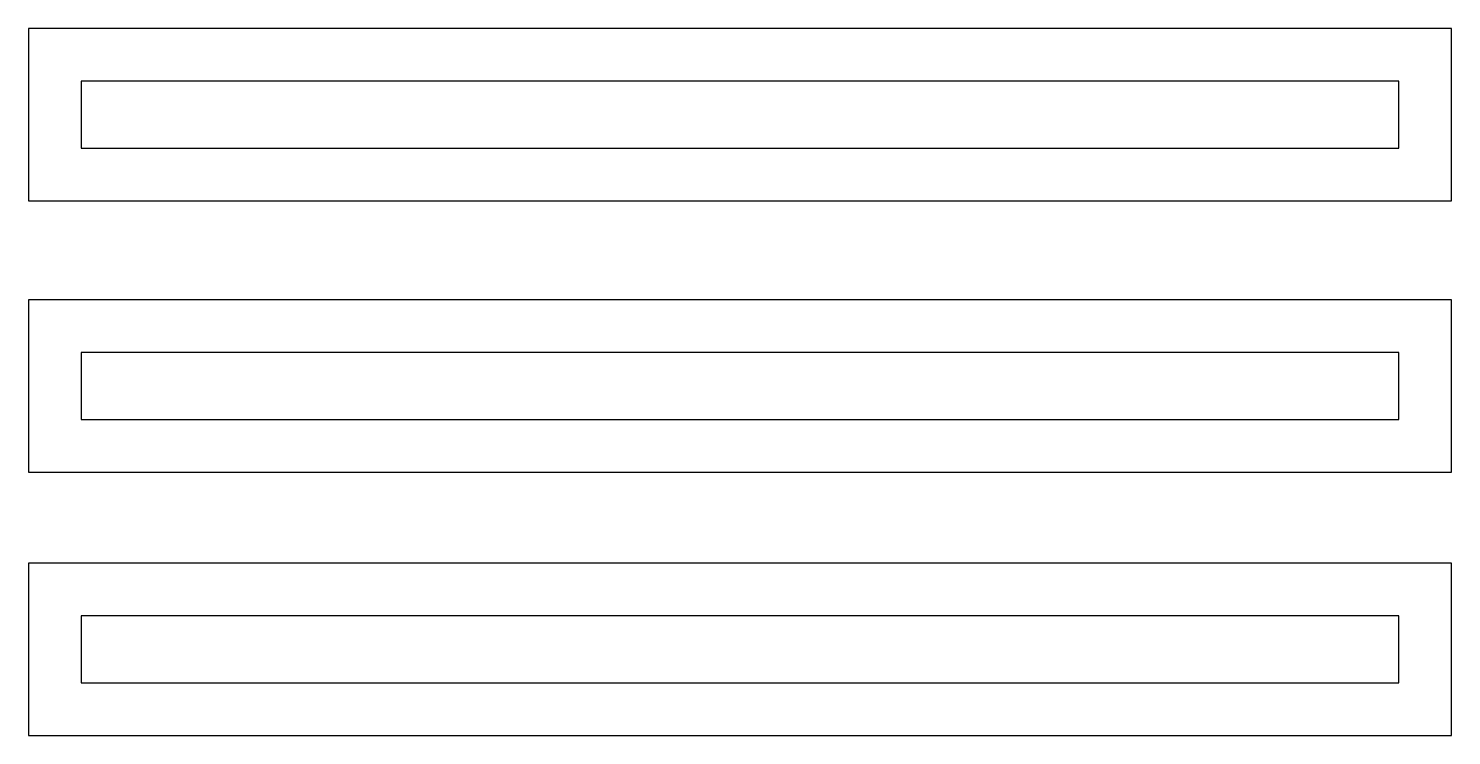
# Model space of a CAD drawing. Header units: centimetres. Extents: x 1.2 to 14.7, y 1.3 to 8.1.
import ezdxf

# ---------------------------------------------------------------- set-up
doc = ezdxf.new("R2010")
doc.units = ezdxf.units.CM

msp = doc.modelspace()

# ---------------------------------------------------------------- linework, layer by layer
for points in [[(1.188, 6.416), (14.688, 6.416), (14.688, 8.051), (1.188, 8.051)], [(1.688, 6.916), (14.188, 6.916), (14.188, 7.551), (1.688, 7.551)], [(1.188, 3.843), (14.688, 3.843), (14.688, 5.478), (1.188, 5.478)], [(1.688, 4.343), (14.188, 4.343), (14.188, 4.978), (1.688, 4.978)], [(1.188, 1.344), (14.688, 1.344), (14.688, 2.979), (1.188, 2.979)], [(1.688, 1.844), (14.188, 1.844), (14.188, 2.479), (1.688, 2.479)]]:
    msp.add_lwpolyline(points, close=True)

doc.saveas('drawing.dxf')
